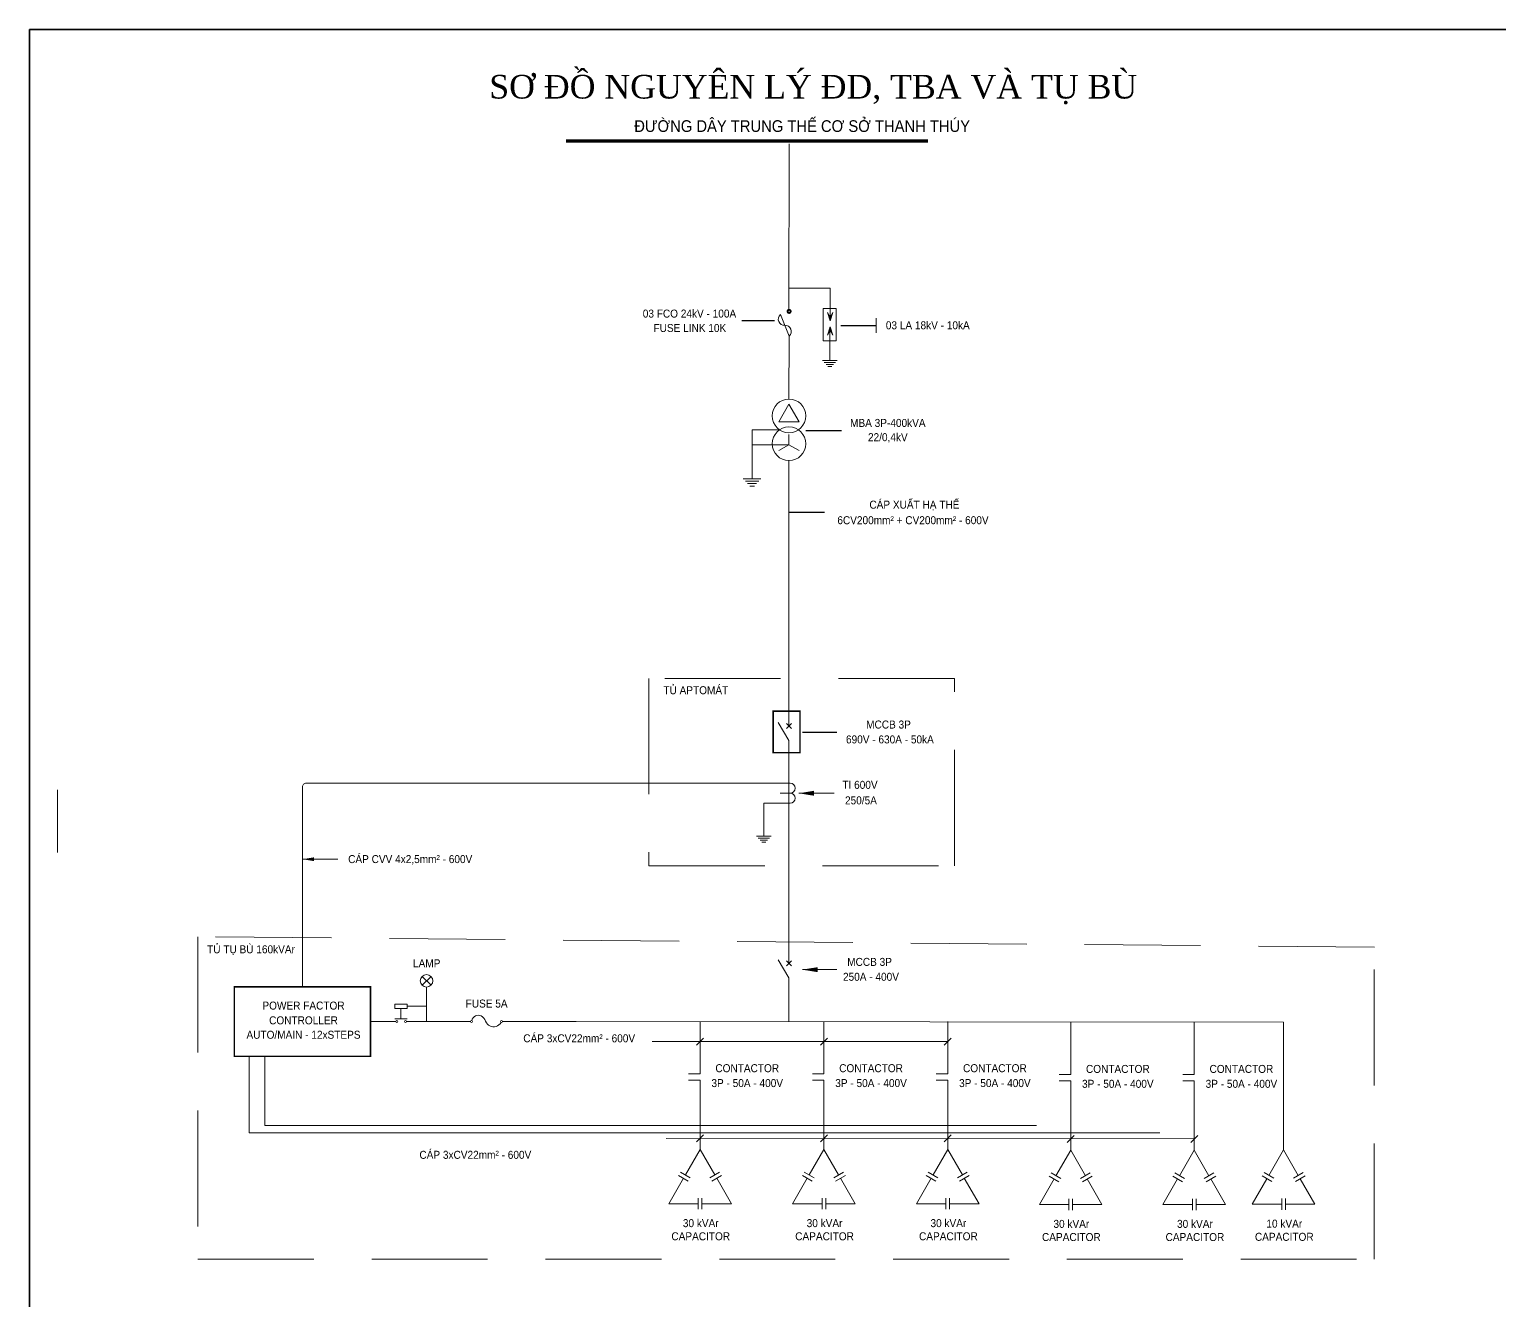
# Model space of a CAD drawing. Header units: millimetres. Extents: x -23083795 to 376618, y 113268 to 3804440.
# Drawn here: x 269891 to 279559, y 119056 to 127419 of the extents above; entities that cross this region are included whole.
import ezdxf
from ezdxf.enums import TextEntityAlignment as Align

# ---------------------------------------------------------------- set-up
doc = ezdxf.new("R2010")
doc.units = ezdxf.units.MM
doc.header["$LTSCALE"] = 6
doc.linetypes.add('DASHED', pattern=[19.05, 12.7, -6.35])
for name, color, linetype, lineweight in [('Co ban', 3, 'Continuous', 13), ('D-TRU BTLT', 1, 'Continuous', 13), ('DIM', 4, 'Continuous', 13), ('Duong day', 5, 'Continuous', 30), ('Khung', 7, 'Continuous', 20), ('Net dam', 1, 'Continuous', 18), ('netlonkhungten', 32, 'Continuous', 35), ('Text', 7, 'Continuous', 13)]:
    doc.layers.add(name, color=color, linetype=linetype, lineweight=lineweight)
doc.styles.add('Times New Roman', font='times.ttf')
doc.styles.add('VNI-HELVE', font='VHELVEN_0.TTF', dxfattribs={"width": 0.9})
doc.dimstyles.new('D10', dxfattribs={"dimtxt": 15, "dimasz": 15, "dimexe": 5, "dimexo": 10, "dimgap": 5, "dimtad": 1, "dimtoh": 1, "dimdec": 0, "dimdsep": 46, "dimtxsty": 'VNI-HELVE', "dimcen": 250, "dimclrd": 256, "dimclre": 256, "dimclrt": 7, "dimadec": 0, "dimazin": 0, "dimtfac": 1, "dimtdec": 0, "dimtmove": 0, "dimatfit": 1, "dimfxl": 1, "dimtolj": 1, "dimtzin": 0, "dimlwd": -1, "dimlwe": -1, "dimarcsym": 0})
doc.dimstyles.new('D50', dxfattribs={"dimtxt": 60, "dimasz": 75, "dimexe": 30, "dimexo": 50, "dimgap": 25, "dimtad": 1, "dimdec": 0, "dimdsep": 46, "dimtxsty": 'VNI-HELVE', "dimcen": 0, "dimclrd": 256, "dimclre": 256, "dimclrt": 7, "dimadec": 0, "dimazin": 0, "dimtfac": 1, "dimtdec": 0, "dimtmove": 1, "dimatfit": 3, "dimfxl": 1, "dimtolj": 1, "dimtzin": 0, "dimlwd": -1, "dimlwe": -1, "dimarcsym": 0})

# ---------------------------------------------------------------- blocks, each defined once
blk = doc.blocks.new('FCO 1')
at = {"color": 0}
blk.add_lwpolyline([(0, 0, 0.707499), (0.8, 0.8, -0.707499), (1.6, 1.6, -5.301682)], format="xyb", dxfattribs=at)
blk.add_lwpolyline([(0, 0), (1.6, 1.6)], dxfattribs=at)

msp = doc.modelspace()

# ---------------------------------------------------------------- hatches: boundary and pattern name
at = {"layer": 'Co ban'}
h = msp.add_hatch(color=256, dxfattribs=at)
h.paths.add_polyline_path([(275139.10154, 125557.14329), (275156.54495, 125502.06392), (275156.54495, 125526.70996)])
h.paths.add_polyline_path([(275173.98836, 125557.14329), (275156.54495, 125526.70996), (275156.54495, 125502.06392)])
h = msp.add_hatch(color=256, dxfattribs=at)
h.paths.add_polyline_path([(275139.10154, 125406.73693), (275156.54495, 125461.8163), (275156.54495, 125437.17026)])
h.paths.add_polyline_path([(275173.98836, 125406.73693), (275156.54495, 125437.17026), (275156.54495, 125461.8163)])

# ---------------------------------------------------------------- linework, layer by layer
msp.add_line((274218.54919, 127128.57687), (274218.54919, 127128.57687))
at = {"layer": 'Co ban', "const_width": 21.05352}
msp.add_lwpolyline([(274893.1851, 125563.86754, -1), (274881.34249, 125563.86754, -1)], format="xyb", close=True, dxfattribs=at)
at = {"layer": 'Co ban'}
for points in [[(275156.54495, 125502.06392), (275139.10154, 125557.14329)], [(275156.54495, 125502.06392), (275139.10154, 125557.14329), (275156.54495, 125526.70996)], [(275156.54495, 125502.06392), (275173.98836, 125557.14329)], [(275156.54495, 125502.06392), (275173.98836, 125557.14329), (275156.54495, 125526.70996)], [(275156.54495, 125461.8163), (275139.10154, 125406.73693)], [(275156.54495, 125461.8163), (275139.10154, 125406.73693), (275156.54495, 125437.17026)], [(275156.54495, 125461.8163), (275173.98836, 125406.73693)], [(275156.54495, 125461.8163), (275173.98836, 125406.73693), (275156.54495, 125437.17026)], [(275106.37074, 125241.09692), (275106.37074, 125241.09692), (275203.17612, 125241.10428)], [(275118.2397, 125227.93938), (275191.30636, 125227.94492)], [(275130.10866, 125214.78183), (275179.43659, 125214.78557)], [(275141.97762, 125201.62428), (275167.56682, 125201.62622)], [(274585.1349, 124462.37798), (274585.1349, 124462.37798), (274701.30137, 124462.3868)], [(274599.37765, 124446.58892), (274687.05764, 124446.59558)], [(274613.6204, 124430.79986), (274672.81392, 124430.80436)], [(274627.86315, 124415.0108), (274658.5702, 124415.01313)], [(274672.25809, 122111.75451), (274672.25809, 122111.75451), (274769.06348, 122111.76186)], [(274684.12705, 122098.59696), (274757.19372, 122098.60251)], [(274695.99601, 122085.43941), (274745.32395, 122085.44316)], [(274707.86497, 122072.28187), (274733.45418, 122072.28381)]]:
    msp.add_lwpolyline(points, dxfattribs=at)
at = {"layer": 'DIM'}
for points in [[(273987.25413, 120760.04218), (275930.22027, 120760.04218)], [(274278.78986, 120737.18857), (274324.49709, 120782.89579)], [(275093.07826, 120737.18857), (275138.78548, 120782.89579)], [(275907.36666, 120737.18857), (275953.07388, 120782.89579)], [(274078.37984, 120123.68023), (277551.53433, 120119.67672)], [(274278.78986, 120101.67998), (274324.49709, 120147.38721)], [(275093.07826, 120101.67998), (275138.78548, 120147.38721)], [(275907.36666, 120101.67998), (275953.07388, 120147.38721)], [(276715.90717, 120096.82311), (276761.61439, 120142.53033)], [(277528.68071, 120096.82311), (277574.38794, 120142.53033)]]:
    msp.add_lwpolyline(points, dxfattribs=at)
at = {"layer": 'Duong day', "const_width": 21.05352}
msp.add_lwpolyline([(273419.29133, 126684.53376), (275801.35054, 126684.53376)], dxfattribs=at)
at = {"layer": 'Khung', "linetype": 'DASHED', "ltscale": 10}
for points in [[(273964.74281, 121917.10561), (275973.87303, 121917.10561), (275973.87303, 123148.97387), (273964.74281, 123148.97387)], [(270999.35892, 119328.78573), (278735.40304, 119328.78573), (278735.73204, 121381.19497), (270999.35892, 121449.66346)]]:
    msp.add_lwpolyline(points, close=True, dxfattribs=at)
at = {"layer": 'Net dam'}
for p, q in [((270075.88465, 122417.40534), (270075.88465, 122003.9631)), ((271336.44708, 120663.2826), (271336.44708, 120160.73516)), ((271440.02388, 120663.02797), (271440.02388, 120207.97663)), ((278139.07419, 120545.66354), (278139.07419, 120503.46298)), ((271440.02388, 120207.97663), (276513.116, 120207.97663)), ((271336.44708, 120160.73516), (277325.88954, 120160.73516))]:
    msp.add_line(p, q, dxfattribs=at)
for points in [[(274887.7146, 126666.09035), (274884.57534, 125564.63343)], [(275156.54495, 125715.57828), (274888.21156, 125715.57828)], [(275156.54495, 125502.06392), (275156.54495, 125715.57828)], [(275459.8613, 125519.21561), (275459.32982, 125422.36375)], [(274887.72921, 125401.67002), (274886.44004, 124987.01493)], [(275154.77343, 125459.12751), (275154.77343, 125241.1006)], [(274824.59981, 124784.72826), (274643.21813, 124784.72826), (274643.21813, 124462.38239)], [(274886.44004, 124686.8234), (274886.44004, 124752.99222)], [(274886.44004, 124686.8234), (274643.21813, 124686.8234)], [(274886.44004, 124686.8234), (274820.08256, 124648.51189)], [(274886.44004, 124686.8234), (274952.79752, 124648.51189)], [(274886.44004, 124582.44159), (274886.44004, 122836.10389)], [(274816.10864, 122859.94625), (274886.44004, 122741.54995), (274886.44004, 122095.12442)], [(274902.76405, 122819.77989), (274870.11603, 122852.4279)], [(274870.11603, 122819.77989), (274902.76405, 122852.4279)], [(274842.45113, 122328.67609), (274720.66079, 122328.67609), (274720.66079, 122111.75819)], [(274886.44004, 121274.50669), (274886.44004, 122095.12442)], [(274816.10864, 121298.34904), (274886.44004, 121179.95275), (274886.44004, 120892.30849)], [(274902.76405, 121258.18268), (274870.11603, 121290.8307)], [(274870.11603, 121258.18268), (274902.76405, 121290.8307)], [(272473.51551, 121130.5321), (272532.19754, 121189.20457)], [(272532.19754, 121130.5321), (272473.51551, 121189.20457)], [(272502.8599, 121118.37726), (272502.87833, 120892.09294)], [(272334.60168, 120910.61211), (272334.60168, 120978.97971)], [(272375.50414, 120992.38826), (272502.8599, 120992.38826)], [(272300.30171, 120892.05571), (272134.84704, 120892.00955)], [(272791.7223, 120892.14602), (272370.30656, 120892.06858)], [(273487.35508, 120892.30849), (273002.5615, 120892.30969)], [(278139.07419, 120888.88888), (278139.07419, 120888.88888), (273487.35508, 120892.30849)], [(274301.64347, 120892.30849), (274301.64347, 120549.08314), (274225.94248, 120549.08314)], [(275115.93187, 120892.30849), (275115.93187, 120549.08314), (275040.23088, 120549.08314)], [(275930.22027, 120892.30849), (275930.22027, 120549.08314), (275854.51928, 120549.08314)], [(276738.76078, 120887.45161), (276738.76078, 120544.22626), (276663.05979, 120544.22626)], [(277551.53433, 120887.45161), (277551.53433, 120544.22626), (277475.83334, 120544.22626)], [(278139.07419, 120888.88888), (278139.07419, 120545.66354)], [(274301.64347, 120050.56232), (274301.64347, 120506.88258), (274225.94248, 120506.88258)], [(275115.93187, 120050.56232), (275115.93187, 120506.88258), (275040.23088, 120506.88258)], [(275930.22027, 120050.56232), (275930.22027, 120506.88258), (275854.51928, 120506.88258)], [(276738.76078, 120045.70545), (276738.76078, 120502.0257), (276663.05979, 120502.0257)], [(277551.53433, 120045.70545), (277551.53433, 120502.0257), (277475.83334, 120502.0257)], [(278139.07419, 120047.14272), (278139.07419, 120545.66354)], [(274204.86108, 119882.93031), (274301.64347, 120050.56232), (274398.42587, 119882.93031)], [(275019.14948, 119882.93031), (275115.93187, 120050.56232), (275212.71426, 119882.93031)], [(275833.43788, 119882.93031), (275930.22027, 120050.56232), (276027.00266, 119882.93031)], [(276641.97839, 119878.07343), (276738.76078, 120045.70545), (276835.54317, 119878.07343)], [(277454.75194, 119878.07343), (277551.53433, 120045.70545), (277648.31672, 119878.07343)], [(278042.2918, 119879.5107), (278139.07419, 120047.14272), (278235.85658, 119879.5107)], [(274172.99787, 119901.32654), (274236.72429, 119864.53407)], [(274430.28908, 119901.32654), (274366.56265, 119864.53407)], [(274987.28627, 119901.32654), (275051.01269, 119864.53407)], [(275244.57747, 119901.32654), (275180.85105, 119864.53407)], [(275801.57467, 119901.32654), (275865.30109, 119864.53407)], [(276058.86587, 119901.32654), (275995.13945, 119864.53407)], [(276610.11518, 119896.46966), (276673.8416, 119859.6772)], [(276867.40638, 119896.46966), (276803.67996, 119859.6772)], [(277422.88872, 119896.46966), (277486.61515, 119859.6772)], [(277680.17993, 119896.46966), (277616.45351, 119859.6772)], [(278010.42859, 119897.90694), (278074.15501, 119861.11447)], [(278267.7198, 119897.90694), (278203.99337, 119861.11447)], [(274289.19497, 119693.73684), (274095.63018, 119693.73684), (274192.41257, 119861.36886)], [(274160.54936, 119879.76509), (274224.27579, 119842.97262)], [(274410.87437, 119861.36886), (274507.65677, 119693.73684), (274314.09198, 119693.73684)], [(274442.73759, 119879.76509), (274379.01116, 119842.97262)], [(275103.48336, 119693.73684), (274909.91858, 119693.73684), (275006.70097, 119861.36886)], [(274974.83776, 119879.76509), (275038.56418, 119842.97262)], [(275225.16277, 119861.36886), (275321.94516, 119693.73684), (275128.38038, 119693.73684)], [(275257.02598, 119879.76509), (275193.29956, 119842.97262)], [(275917.77176, 119693.73684), (275724.20698, 119693.73684), (275820.98937, 119861.36886)], [(275789.12616, 119879.76509), (275852.85258, 119842.97262)], [(276039.45117, 119861.36886), (276136.23356, 119693.73684), (275942.66878, 119693.73684)], [(276071.31438, 119879.76509), (276007.58796, 119842.97262)], [(276726.31227, 119688.87996), (276532.74749, 119688.87996), (276629.52988, 119856.51198)], [(276597.66667, 119874.90821), (276661.39309, 119838.11575)], [(276847.99168, 119856.51198), (276944.77407, 119688.87996), (276751.20929, 119688.87996)], [(276879.85489, 119874.90821), (276816.12847, 119838.11575)], [(277539.08582, 119688.87996), (277345.52104, 119688.87996), (277442.30343, 119856.51198)], [(277410.44022, 119874.90821), (277474.16664, 119838.11575)], [(277660.76523, 119856.51198), (277757.54762, 119688.87996), (277563.98284, 119688.87996)], [(277692.62844, 119874.90821), (277628.90202, 119838.11575)], [(278126.62568, 119690.31724), (277933.0609, 119690.31724), (278029.84329, 119857.94925)], [(277997.98008, 119876.34549), (278061.7065, 119839.55302)], [(278248.30509, 119857.94925), (278345.08748, 119690.31724), (278151.5227, 119690.31724)], [(278280.1683, 119876.34549), (278216.44188, 119839.55302)], [(274289.19497, 119656.94437), (274289.19497, 119730.5293)], [(274314.09198, 119656.94437), (274314.09198, 119730.5293)], [(275103.48336, 119656.94437), (275103.48336, 119730.5293)], [(275128.38038, 119656.94437), (275128.38038, 119730.5293)], [(275917.77176, 119656.94437), (275917.77176, 119730.5293)], [(275942.66878, 119656.94437), (275942.66878, 119730.5293)], [(276726.31227, 119652.08749), (276726.31227, 119725.67243)], [(276751.20929, 119652.08749), (276751.20929, 119725.67243)], [(277539.08582, 119652.08749), (277539.08582, 119725.67243)], [(277563.98284, 119652.08749), (277563.98284, 119725.67243)], [(278126.62568, 119653.52477), (278126.62568, 119727.1097)], [(278151.5227, 119653.52477), (278151.5227, 119727.1097)]]:
    msp.add_lwpolyline(points, dxfattribs=at)
for points in [[(275112.10771, 125370.58527), (275197.43915, 125370.58527), (275197.43915, 125582.12803), (275112.10771, 125582.12803)], [(274820.08256, 124838.10762), (274952.79752, 124838.10762), (274886.44004, 124953.04215)], [(272293.69922, 120978.63266), (272375.50414, 120978.63266), (272375.50414, 121006.14386), (272293.69922, 121006.14386)]]:
    msp.add_lwpolyline(points, close=True, dxfattribs=at)
at = {"layer": 'Net dam', "const_width": 10.52676}
for points in [[(274782.32766, 122660.82752), (274959.01553, 122660.82752), (274959.01553, 122934.14135), (274782.32766, 122934.14135)], [(271238.73695, 120663.2826), (272134.84704, 120663.2826), (272134.84704, 121120.7365), (271238.73695, 121120.7365)]]:
    msp.add_lwpolyline(points, close=True, dxfattribs=at)
at = {"layer": 'Net dam'}
for points, format in [([(271686.792, 121120.7365), (271686.792, 122434.71337, -0.4142135624), (271712.05622, 122459.97759), (274893.57103, 122459.97759)], "xyb"), ([(274828.62855, 122394.32684), (274893.57103, 122394.32684, 1), (274893.57103, 122459.97759)], "xyb"), ([(274828.62855, 122328.67609), (274893.57103, 122328.67609, 1), (274893.57103, 122394.32684)], "xyb"), ([(278458.51627, 119081.28241, 0, 42.10704, 0), (278458.51627, 119159.68828, 0, 0, 0), (278458.51627, 122095.12442, 0, 0, 0), (278458.51627, 122095.12442, 0, 0, 0), (274886.44004, 122095.12442, 0, 0, 0)], "xyseb"), ([(272799.71514, 120898.50946, -0.1963477599), (272824.18944, 120928.94743, -0.2584412676), (272861.93991, 120928.94743, -0.1811002784), (272891.63576, 120894.16439, 0.4010735911), (272960.50187, 120860.08029, 0.1890813544), (272993.12522, 120886.4632, 0.1894355169)], "xyb"), ([(275827.72149, 120520.26217, 0, 24.56244, 0), (275784.01042, 120520.26217, 0, 0, 0), (275694.74288, 120520.26217, 0, 0, 0), (275694.74288, 120263.57364, 0, 0, 0), (271548.02969, 120263.57364, 0, 0, 0), (271548.02969, 120663.2826, 0, 0, 0)], "xyseb"), ([(275013.4331, 120520.26217, 0, 24.56244, 0), (274969.72203, 120520.26217, 0, 0, 0), (274880.45448, 120520.26217, 0, 0, 0), (274880.45448, 120317.9319, 0, 0, 0), (271709.24543, 120317.9319, 0, 0, 0), (271709.24543, 120656.39652, 0, 0, 0)], "xyseb"), ([(274199.1447, 120520.26217, 0, 24.56244, 0), (274155.43363, 120520.26217, 0, 0, 0), (274066.16608, 120520.26217, 0, 0, 0), (274066.16608, 120372.29016, 0, 0, 0), (271870.46116, 120372.29016, 0, 0, 0), (271870.46116, 120656.39652, 0, 0, 0)], "xyseb"), ([(276663.05979, 120518.19282, 0, 24.56244, 0), (276602.38354, 120518.19282, 0, 0, 0), (276513.116, 120518.19282, 0, 0, 0), (276513.116, 120207.97663, 0, 0, 0)], "xyseb"), ([(277475.83334, 120518.19282, 0, 24.56244, 0), (277415.15709, 120518.19282, 0, 0, 0), (277325.88954, 120518.19282, 0, 0, 0), (277325.88954, 120160.73516, 0, 0, 0)], "xyseb")]:
    msp.add_lwpolyline(points, format=format, dxfattribs=at)
at = {"layer": 'Net dam', "const_width": 7.01784}
msp.add_lwpolyline([(272292.75824, 120910.61211), (272376.44511, 120910.61211)], dxfattribs=at)
at = {"layer": 'Net dam'}
for centre, radius in [((274886.44004, 124876.41913), 110.5958), ((274886.44004, 124693.03739), 110.5958), ((272502.85652, 121159.86834), 41.49108), ((272306.83028, 120892.05691), 6.52857), ((272363.778, 120892.05691), 6.52857), ((272798.25087, 120892.14722), 6.52857), ((272996.03294, 120892.30849), 6.52857)]:
    msp.add_circle(centre, radius, dxfattribs=at)
at = {"layer": 'netlonkhungten'}
msp.add_lwpolyline([(269891.2316, 127418.98101), (287752.76092, 127418.98101), (287752.76092, 114480.26342), (269891.2316, 114480.26342)], close=True, dxfattribs=at)

# ---------------------------------------------------------------- block references
at = {"layer": 'D-TRU BTLT', "xscale": 67.37126399802524, "yscale": 67.37126400001125, "zscale": 67.37126400000001, "rotation": 67.44804104058343}
msp.add_blockref('FCO 1', (274887.72921, 125401.67002), dxfattribs=at)

# ---------------------------------------------------------------- texts
at = {"layer": 'Text', "style": 'Times New Roman'}
msp.add_text('SƠ ÐỒ NGUYÊN LÝ ĐD, TBA VÀ TỤ BÙ', height=155.52, dxfattribs=at).set_placement((275045.85714, 126964.21688), align=Align.CENTER)
at = {"layer": 'Text', "style": 'VNI-HELVE', "width": 0.9}
msp.add_text('ÑÖÔØNG DAÂY TRUNG THEÁ CÔ SÔÛ THANH THUÙY', height=77.175, dxfattribs=at).set_placement((274972.91773, 126782.82049, -1.36858), align=Align.MIDDLE_CENTER)
for s, p in [('03 FCO 24kV - 100A', (274232.01806, 125523.1257)), ('03 LA 18kV - 10kA', (275799.12497, 125446.09109)), ('FUSE LINK 10K', (274234.52513, 125428.25926)), ('MBA 3P-400kVA', (275536.44124, 124803.74123)), ('22/0,4kV', (275536.44124, 124709.92793)), ('CAÙP XUAÁT HAÏ THEÁ', (275711.25616, 124266.09003)), ('6CV200mm² + CV200mm² - 600V', (275701.85004, 124163.81327)), ('TUÛ APTOMAÙT', (274273.68928, 123045.311)), ('MCCB 3P ', (275550.04563, 122819.69983)), ('690V - 630A - 50kA', (275550.04563, 122721.78096)), ('TI 600V', (275353.41966, 122422.99393)), ('250/5A', (275359.65896, 122320.71717)), ('CAÙP CVV 4x2,5mm² - 600V', (272395.53274, 121934.40716)), ('TUÛ TUÏ BUØ 160kVAr', (271348.72107, 121341.07125)), ('LAMP', (272503.96919, 121248.76314)), ('MCCB 3P ', (275425.52078, 121258.10262)), ('250A - 400V', (275425.52078, 121160.18375)), ('POWER FACTOR', (271693.78017, 120970.73605)), ('FUSE 5A', (272898.00473, 120983.99628)), ('CONTROLLER', (271693.78017, 120873.65208)), ('AUTO/MAIN - 12xSTEPS', (271693.78017, 120778.81635)), ('CAÙP 3xCV22mm² - 600V', (273506.79183, 120755.42207)), ('CONTACTOR', (274611.76934, 120558.90249)), ('CONTACTOR', (275426.05774, 120558.90249)), ('CONTACTOR', (276240.34614, 120558.90249)), ('CONTACTOR', (277048.88665, 120554.04561)), ('CONTACTOR', (277861.6602, 120554.04561)), ('3P - 50A - 400V', (274611.76934, 120460.98361)), ('3P - 50A - 400V', (275426.05774, 120460.98361)), ('3P - 50A - 400V', (276240.34614, 120460.98361)), ('3P - 50A - 400V', (277048.88665, 120456.12674)), ('3P - 50A - 400V', (277861.6602, 120456.12674)), ('CAÙP 3xCV22mm² - 600V', (272823.83613, 119988.97528)), ('CAPACITOR', (274306.10584, 119452.97767)), ('30 kVAr', (274306.10584, 119539.45021)), ('CAPACITOR', (275120.39424, 119452.97767)), ('30 kVAr', (275120.39424, 119539.45021)), ('CAPACITOR', (275934.68264, 119452.97767)), ('30 kVAr', (275934.68264, 119539.45021)), ('CAPACITOR', (276743.22315, 119448.1208)), ('30 kVAr', (276743.22315, 119534.59333)), ('CAPACITOR', (277555.9967, 119448.1208)), ('30 kVAr', (277555.9967, 119534.59333)), ('CAPACITOR', (278143.53656, 119449.55807)), ('10 kVAr', (278143.53656, 119536.03061))]:
    msp.add_text(s, height=52.6338, dxfattribs=at).set_placement(p, align=Align.CENTER)

# ---------------------------------------------------------------- leaders
for points in [[(274791.14466, 125502.54442), (274575.26177, 125502.54442)], [(275226.89588, 125470.78968), (275459.59556, 125470.78968)], [(274998.14099, 124780.19785), (275230.84067, 124780.19785)], [(274886.97061, 124243.11167), (275119.67029, 124243.11167)], [(274974.56857, 122794.95778), (275201.69041, 122794.95778)]]:
    msp.add_leader(points, dimstyle='D10')
at = {"layer": 'DIM'}
for points in [[(274951.41025, 122393.82224), (275184.10994, 122393.82224)], [(274974.56857, 121233.36057), (275201.69041, 121233.36057)]]:
    msp.add_leader(points, dimstyle='D50', override={"dimasz": 100}, dxfattribs=at)
msp.add_leader([(271687.25691, 121959.94869), (271919.95659, 121959.94869)], dimstyle='D50', dxfattribs=at)

doc.saveas('drawing.dxf')
